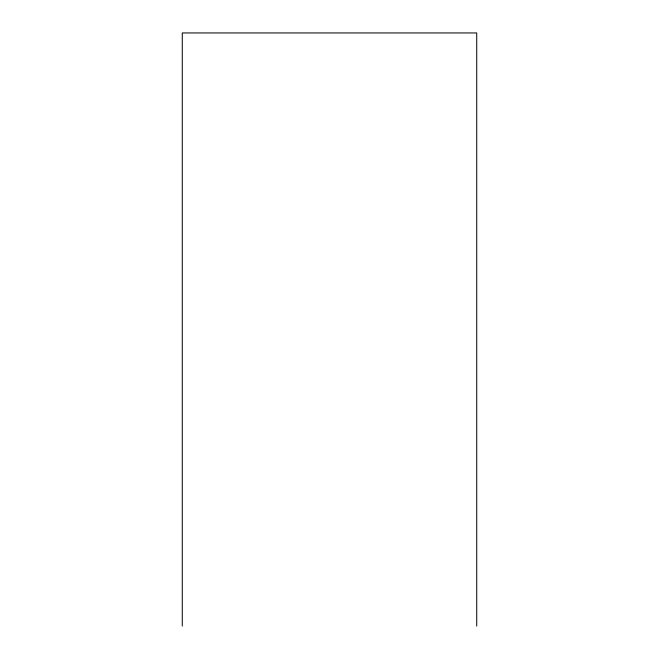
<?xml version="1.0" encoding="UTF-8"?>
<svg xmlns="http://www.w3.org/2000/svg" width="659" height="659" viewBox="0 0 659 659"><rect width="100%" height="100%" fill="white"/><g stroke="black" fill="none" stroke-linecap="round" stroke-linejoin="round"><path stroke-width="0.99" d="M476.729 626.05L476.729 32.95L182.271 32.95L182.271 626.05"/></g></svg>
